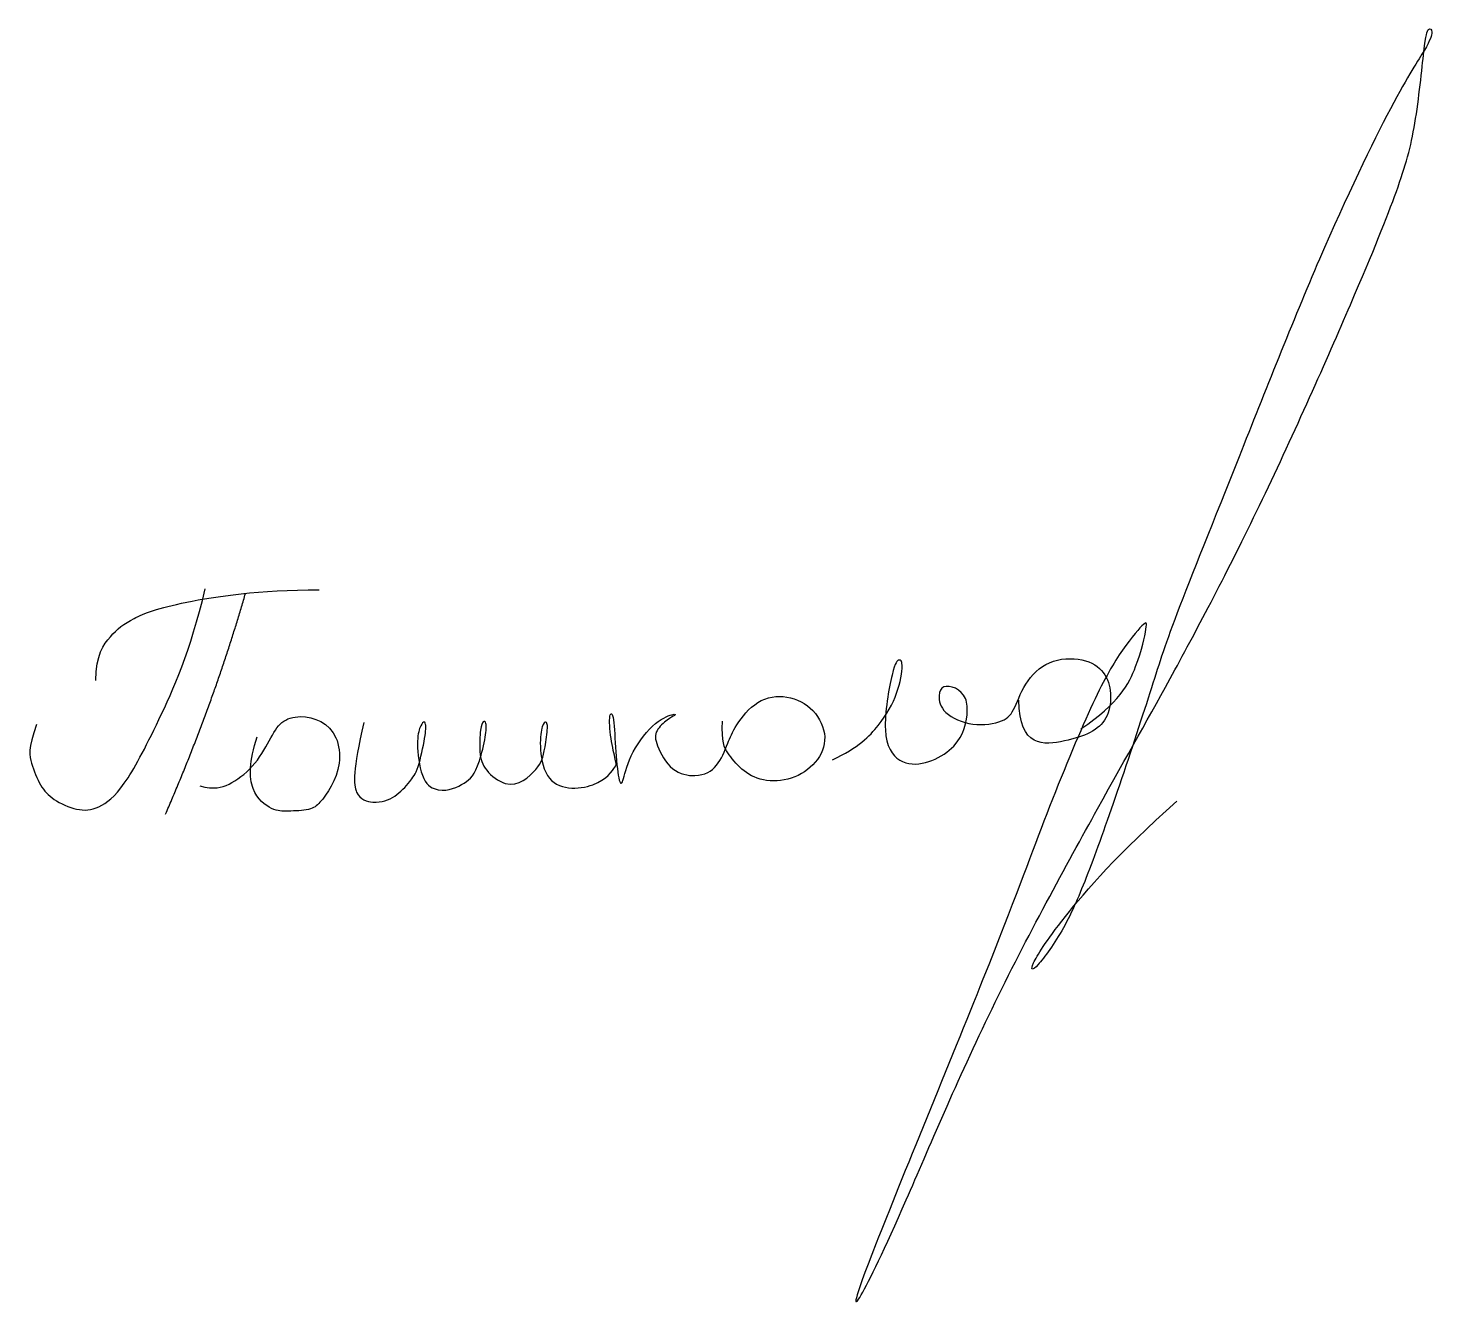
# Model space of a CAD drawing. Header units: millimetres. Extents: x -199322340 to -199322322.7, y -18007788.5 to -18007772.7.
import ezdxf

# ---------------------------------------------------------------- set-up
doc = ezdxf.new("R2010")
doc.units = ezdxf.units.MM
doc.layers.add('Sign', color=5, linetype='Continuous')

# ---------------------------------------------------------------- blocks, each defined once
blk = doc.blocks.new('Подпись_Пашкова')
at = {"layer": 'Sign'}
for points, degree in [([(-199322327.017, -18007781.332), (-199322326.55, -18007781.023), (-199322326.297, -18007780.526), (-199322326.199, -18007780.029), (-199322326.214, -18007779.995), (-199322326.544, -18007780.386), (-199322326.882, -18007781.004), (-199322327.491, -18007782.478), (-199322327.998, -18007783.905), (-199322329.856, -18007788.393), (-199322329.807, -18007788.511), (-199322329.253, -18007787.362), (-199322328.181, -18007784.805), (-199322326.695, -18007782.092), (-199322325.916, -18007780.733), (-199322324.8, -18007778.613), (-199322323.58, -18007775.863), (-199322323.084, -18007774.625), (-199322322.893, -18007773.953), (-199322322.785, -18007772.837), (-199322322.744, -18007772.697), (-199322322.676, -18007772.733), (-199322322.739, -18007772.923), (-199322323.11, -18007773.461), (-199322324.068, -18007775.443), (-199322325.103, -18007778.078), (-199322325.942, -18007780.15), (-199322326.122, -18007780.757), (-199322326.587, -18007782.17), (-199322326.949, -18007783.175), (-199322327.213, -18007783.796), (-199322327.598, -18007784.329), (-199322327.663, -18007784.292), (-199322327.353, -18007783.787), (-199322326.564, -18007782.869), (-199322325.836, -18007782.225)], 3), ([(-199322339.874, -18007781.279), (-199322339.977, -18007781.581), (-199322339.947, -18007781.75), (-199322339.826, -18007782.047), (-199322339.683, -18007782.202), (-199322339.37, -18007782.349), (-199322339.113, -18007782.327), (-199322338.809, -18007782.09), (-199322338.403, -18007781.326), (-199322337.982, -18007780.385), (-199322337.795, -18007779.611)], 3), ([(-199322339.141, -18007780.739), (-199322339.141, -18007780.419), (-199322338.959, -18007780.171), (-199322338.717, -18007779.971), (-199322338.209, -18007779.784), (-199322337.132, -18007779.621), (-199322336.394, -18007779.621)], 3), ([(-199322338.284, -18007782.381), (-199322337.689, -18007781.012), (-199322337.301, -18007779.669)], 2)]:
    blk.add_open_spline(points, degree=degree, dxfattribs=at)
for points, knots in [([(-199322330.077, -18007781.714), (-199322329.755, -18007781.563), (-199322329.483, -18007781.288), (-199322329.258, -18007780.895), (-199322329.199, -18007780.498), (-199322329.253, -18007780.473), (-199322329.329, -18007780.527), (-199322329.487, -18007781.442), (-199322329.195, -18007781.882), (-199322328.528, -18007781.623), (-199322328.409, -18007781.229), (-199322328.418, -18007780.872), (-199322328.702, -18007780.761), (-199322328.781, -18007780.903), (-199322328.735, -18007781.146), (-199322328.35, -18007781.313), (-199322327.944, -18007781.247), (-199322327.836, -18007781.106), (-199322327.7, -18007780.723), (-199322327.377, -18007780.453), (-199322326.773, -18007780.472), (-199322326.615, -18007780.834), (-199322326.704, -18007781.314), (-199322327.155, -18007781.506), (-199322327.781, -18007781.565), (-199322327.781, -18007780.979)], [0, 0, 0, 0, 1, 2, 3, 4, 5, 6, 7, 9, 11, 12, 14, 15, 16, 17, 18, 19, 20, 21, 22, 24, 25, 27, 29, 29, 29, 29]), ([(-199322335.844, -18007781.253), (-199322335.981, -18007781.85), (-199322335.972, -18007782.186), (-199322335.556, -18007782.294), (-199322335.343, -18007782.065), (-199322335.176, -18007781.851), (-199322335.08, -18007781.399), (-199322335.08, -18007781.258), (-199322335.104, -18007781.238), (-199322335.159, -18007781.302), (-199322335.201, -18007781.522), (-199322335.13, -18007782.01), (-199322334.855, -18007782.131), (-199322334.58, -18007781.998), (-199322334.453, -18007781.878), (-199322334.335, -18007781.404), (-199322334.335, -18007781.239), (-199322334.376, -18007781.234), (-199322334.41, -18007781.309), (-199322334.428, -18007781.635), (-199322334.365, -18007781.843), (-199322334.006, -18007782.117), (-199322333.667, -18007781.791), (-199322333.632, -18007781.676), (-199322333.571, -18007781.285), (-199322333.605, -18007781.237), (-199322333.647, -18007781.271), (-199322333.689, -18007781.516), (-199322333.6, -18007782.105), (-199322332.925, -18007782.067), (-199322332.746, -18007781.794), (-199322332.731, -18007781.767), (-199322332.801, -18007781.506), (-199322332.833, -18007781.146), (-199322332.769, -18007781.113), (-199322332.749, -18007781.558), (-199322332.708, -18007782.009), (-199322332.657, -18007782.029), (-199322332.593, -18007781.681), (-199322332.288, -18007781.245), (-199322332.006, -18007781.137), (-199322332.006, -18007781.167), (-199322332.099, -18007781.207), (-199322332.262, -18007781.357), (-199322332.262, -18007781.507), (-199322332.059, -18007781.876), (-199322331.542, -18007781.962), (-199322331.42, -18007781.65), (-199322331.283, -18007781.305), (-199322330.921, -18007780.846), (-199322330.34, -18007780.958), (-199322330.067, -18007781.559), (-199322330.449, -18007781.965), (-199322331.069, -18007781.996), (-199322331.343, -18007781.681), (-199322331.442, -18007781.501), (-199322331.429, -18007781.237)], [0, 0, 0, 0, 1, 2, 5, 6, 7, 8, 9, 10, 11, 12, 13, 15, 17, 18, 19, 20, 21, 22, 23, 24, 26, 28, 29, 30, 31, 32, 33, 35, 37, 38, 39, 40, 41, 42, 43, 44, 45, 46, 47, 48, 49, 50, 51, 52, 53, 56, 57, 58, 60, 61, 63, 64, 66, 67, 67, 67, 67]), ([(-199322337.864, -18007782.034), (-199322337.682, -18007782.082), (-199322337.514, -18007782.037), (-199322337.198, -18007781.818), (-199322336.993, -18007781.456), (-199322336.874, -18007781.23), (-199322336.55, -18007781.138), (-199322336.171, -18007781.304), (-199322336.113, -18007781.878), (-199322336.362, -18007782.229), (-199322336.489, -18007782.336), (-199322336.8, -18007782.348), (-199322336.953, -18007782.348), (-199322337.259, -18007782.13), (-199322337.257, -18007781.735), (-199322337.155, -18007781.43)], [0, 0, 0, 0, 1, 2, 3, 4, 5, 7, 8, 10, 11, 12, 13, 14, 15, 15, 15, 15])]:
    blk.add_open_spline(points, degree=3, knots=knots, dxfattribs=at)

msp = doc.modelspace()

# ---------------------------------------------------------------- block references
at = {"layer": 'Sign'}
msp.add_blockref('Подпись_Пашкова', (0, 0), dxfattribs=at)

doc.saveas('drawing.dxf')
